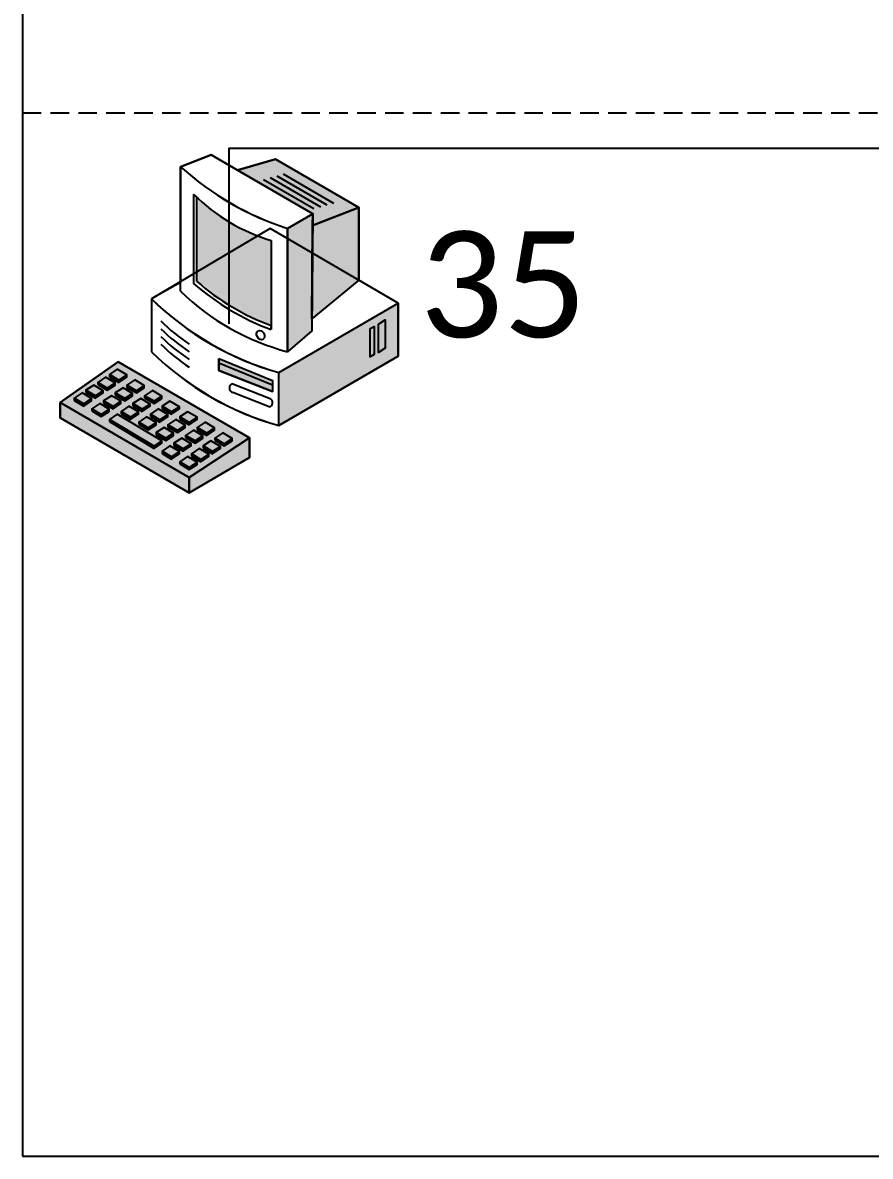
# Model space of a CAD drawing. Extents: x 1 to 296, y 20 to 201.
# Drawn here: x 20 to 36.93, y 140 to 162.64 of the extents above; entities that cross this region are included whole.
import ezdxf

# ---------------------------------------------------------------- set-up
doc = ezdxf.new("R2010")
doc.units = 0
doc.header["$LTSCALE"] = 2.97
doc.header["$MEASUREMENT"] = 0
doc.linetypes.add('HIDDEN2', pattern=[0.1875, 0.125, -0.0625])
doc.layers.get('0').update_dxf_attribs({"linetype": 'CONTINUOUS'})
doc.layers.add('CONNECTOR', color=7, linetype='CONTINUOUS')
doc.styles.get("Standard").update_dxf_attribs({"font": 'txt.shx'})

msp = doc.modelspace()

# ---------------------------------------------------------------- hatches: boundary and pattern name
for color, points in [(7, [(25.792, 158.589), (25.794, 158.82), (24.289, 159.692), (25.053, 159.912), (26.714, 158.945)]), (7, [(25.792, 158.589), (26.714, 158.945), (26.714, 157.493), (25.774, 156.724)]), (7, [(25.294, 156.064), (25.294, 158.527), (25.794, 158.82), (25.774, 156.482)]), (7, [(25.119, 155.648), (27.5, 157.032), (27.5, 155.976), (25.119, 154.591)]), (7, [(20.75, 155.053), (21.908, 155.866), (24.529, 154.349), (23.328, 153.555)]), (253, [(23.917, 155.932), (24.988, 155.493), (24.988, 155.273), (23.917, 155.691)]), (7, [(20.75, 155.053), (23.328, 153.555), (23.328, 153.25), (20.75, 154.745)]), (7, [(23.328, 153.25), (23.328, 153.555), (24.529, 154.349), (24.529, 153.954)])]:
    msp.add_hatch(color=color).paths.add_polyline_path(points)
h = msp.add_hatch(color=7)
edge = h.paths.add_edge_path()
edge.add_line((23.481, 157.469), (23.481, 159.143))
edge.add_line((23.481, 159.143), (23.415, 159.208))
edge.add_ellipse((26.055, 161.919), major_axis=(0.032, -3.796), ratio=0.993528, start_angle=315.0949, end_angle=342.7363)
edge.add_line((24.966, 158.285), (24.966, 156.508))
edge.add_line((24.966, 156.508), (24.966, 156.587))
edge.add_ellipse((26.604, 161.091), major_axis=(-0.122, -4.794), ratio=0.993528, start_angle=320.5053, end_angle=341.3574, ccw=False)
h = msp.add_hatch(color=251)
h.paths.add_polyline_path([(27.107, 156.614), (27.243, 156.7), (27.243, 156.138), (27.107, 156.052)])
h.paths.add_polyline_path([(26.944, 156.526), (27.019, 156.57), (27.019, 156.008), (26.944, 155.964)])
h = msp.add_hatch(color=252)
h.paths.add_polyline_path([(21.733, 155.566), (21.922, 155.453), (21.922, 155.498), (21.733, 155.611)])
h.paths.add_polyline_path([(22.084, 155.354), (22.273, 155.242), (22.273, 155.287), (22.084, 155.399)])
h.paths.add_polyline_path([(22.435, 155.143), (22.624, 155.03), (22.624, 155.075), (22.435, 155.188)])
h.paths.add_polyline_path([(22.786, 154.931), (22.975, 154.819), (22.975, 154.864), (22.786, 154.976)])
h.paths.add_polyline_path([(23.137, 154.72), (23.326, 154.607), (23.326, 154.652), (23.137, 154.765)])
h.paths.add_polyline_path([(23.488, 154.508), (23.677, 154.396), (23.677, 154.441), (23.488, 154.553)])
h.paths.add_polyline_path([(21.922, 155.498), (21.922, 155.453), (22.079, 155.557), (22.079, 155.602)])
h.paths.add_polyline_path([(22.273, 155.287), (22.273, 155.242), (22.43, 155.345), (22.43, 155.39)])
h.paths.add_polyline_path([(22.624, 155.075), (22.624, 155.03), (22.781, 155.134), (22.781, 155.179)])
h.paths.add_polyline_path([(22.975, 154.864), (22.975, 154.819), (23.132, 154.922), (23.132, 154.967)])
h.paths.add_polyline_path([(23.326, 154.652), (23.326, 154.607), (23.483, 154.711), (23.483, 154.756)])
h.paths.add_polyline_path([(23.677, 154.441), (23.677, 154.396), (23.834, 154.499), (23.834, 154.544)])
h.paths.add_polyline_path([(23.839, 154.297), (24.028, 154.184), (24.028, 154.229), (23.839, 154.342)])
h.paths.add_polyline_path([(24.028, 154.229), (24.028, 154.184), (24.185, 154.288), (24.185, 154.333)])
h.paths.add_polyline_path([(21.499, 155.408), (21.688, 155.296), (21.688, 155.341), (21.499, 155.453)])
h.paths.add_polyline_path([(21.85, 155.197), (22.039, 155.084), (22.039, 155.129), (21.85, 155.242)])
h.paths.add_polyline_path([(22.201, 154.985), (22.39, 154.873), (22.39, 154.918), (22.201, 155.03)])
h.paths.add_polyline_path([(22.552, 154.774), (22.741, 154.661), (22.741, 154.706), (22.552, 154.819)])
h.paths.add_polyline_path([(22.903, 154.562), (23.092, 154.45), (23.092, 154.495), (22.903, 154.607)])
h.paths.add_polyline_path([(23.254, 154.351), (23.443, 154.238), (23.443, 154.283), (23.254, 154.396)])
h.paths.add_polyline_path([(21.688, 155.341), (21.688, 155.296), (21.845, 155.399), (21.845, 155.444)])
h.paths.add_polyline_path([(22.039, 155.129), (22.039, 155.084), (22.196, 155.188), (22.196, 155.233)])
h.paths.add_polyline_path([(22.39, 154.918), (22.39, 154.873), (22.547, 154.976), (22.547, 155.021)])
h.paths.add_polyline_path([(22.741, 154.706), (22.741, 154.661), (22.898, 154.765), (22.898, 154.81)])
h.paths.add_polyline_path([(23.092, 154.495), (23.092, 154.45), (23.249, 154.553), (23.249, 154.598)])
h.paths.add_polyline_path([(23.443, 154.283), (23.443, 154.238), (23.6, 154.342), (23.6, 154.387)])
h.paths.add_polyline_path([(23.605, 154.139), (23.794, 154.027), (23.794, 154.072), (23.605, 154.184)])
h.paths.add_polyline_path([(23.794, 154.072), (23.794, 154.027), (23.951, 154.13), (23.951, 154.175)])
h.paths.add_polyline_path([(21.265, 155.251), (21.454, 155.138), (21.454, 155.183), (21.265, 155.296)])
h.paths.add_polyline_path([(21.616, 155.039), (21.805, 154.927), (21.805, 154.972), (21.616, 155.084)])
h.paths.add_polyline_path([(21.967, 154.828), (22.156, 154.715), (22.156, 154.76), (21.967, 154.873)])
h.paths.add_polyline_path([(22.318, 154.616), (22.507, 154.504), (22.507, 154.549), (22.318, 154.661)])
h.paths.add_polyline_path([(22.669, 154.405), (22.858, 154.292), (22.858, 154.337), (22.669, 154.45)])
h.paths.add_polyline_path([(23.02, 154.193), (23.209, 154.081), (23.209, 154.126), (23.02, 154.238)])
h.paths.add_polyline_path([(21.454, 155.183), (21.454, 155.138), (21.611, 155.242), (21.611, 155.287)])
h.paths.add_polyline_path([(21.805, 154.972), (21.805, 154.927), (21.962, 155.03), (21.962, 155.075)])
h.paths.add_polyline_path([(22.156, 154.76), (22.156, 154.715), (22.313, 154.819), (22.313, 154.864)])
h.paths.add_polyline_path([(22.507, 154.549), (22.507, 154.504), (22.664, 154.607), (22.664, 154.652)])
h.paths.add_polyline_path([(22.858, 154.337), (22.858, 154.292), (23.015, 154.396), (23.015, 154.441)])
h.paths.add_polyline_path([(23.209, 154.126), (23.209, 154.081), (23.366, 154.184), (23.366, 154.229)])
h.paths.add_polyline_path([(23.371, 153.982), (23.56, 153.869), (23.56, 153.914), (23.371, 154.027)])
h.paths.add_polyline_path([(23.56, 153.914), (23.56, 153.869), (23.717, 153.973), (23.717, 154.018)])
h.paths.add_polyline_path([(21.031, 155.093), (21.22, 154.981), (21.22, 155.026), (21.031, 155.138)])
h.paths.add_polyline_path([(21.382, 154.882), (21.571, 154.769), (21.571, 154.814), (21.382, 154.927)])
h.paths.add_polyline_path([(21.733, 154.67), (22.624, 154.135), (22.624, 154.18), (21.733, 154.715)])
h.paths.add_polyline_path([(22.786, 154.036), (22.975, 153.923), (22.975, 153.968), (22.786, 154.081)])
h.paths.add_polyline_path([(21.22, 155.026), (21.22, 154.981), (21.377, 155.084), (21.377, 155.129)])
h.paths.add_polyline_path([(21.571, 154.814), (21.571, 154.769), (21.728, 154.873), (21.728, 154.918)])
h.paths.add_polyline_path([(22.624, 154.18), (22.624, 154.135), (22.781, 154.238), (22.781, 154.283)])
h.paths.add_polyline_path([(22.975, 153.968), (22.975, 153.923), (23.132, 154.027), (23.132, 154.072)])
h.paths.add_polyline_path([(23.137, 153.824), (23.326, 153.712), (23.326, 153.757), (23.137, 153.869)])
h.paths.add_polyline_path([(23.326, 153.757), (23.326, 153.712), (23.483, 153.815), (23.483, 153.86)])

# ---------------------------------------------------------------- linework, layer by layer
at = {"color": 7, "linetype": 'HIDDEN2'}
msp.add_line((20, 160.833), (120, 160.833), dxfattribs=at)
at = {"color": 7, "linetype": 'CONTINUOUS'}
for p, q in [((23.765, 160), (23.153, 159.758)), ((23.153, 159.758), (23.765, 160)), ((23.765, 160), (23.153, 159.758)), ((24.289, 159.692), (23.765, 160)), ((23.765, 160), (24.29, 159.692)), ((24.289, 159.692), (23.765, 160)), ((25.053, 159.912), (24.289, 159.692)), ((25.053, 159.912), (24.289, 159.692)), ((26.714, 158.945), (25.053, 159.912)), ((26.714, 158.945), (25.053, 159.912)), ((23.153, 159.758), (23.153, 157.463)), ((23.153, 157.274), (23.153, 159.758)), ((23.153, 159.758), (23.153, 157.45)), ((24.29, 159.692), (25.794, 158.819)), ((25.206, 159.616), (26.211, 159.032)), ((24.813, 159.507), (25.818, 158.923)), ((24.944, 159.543), (25.949, 158.959)), ((25.075, 159.58), (26.08, 158.996)), ((23.415, 159.208), (23.415, 157.428)), ((23.481, 159.143), (23.415, 159.208)), ((23.481, 157.469), (23.481, 159.143)), ((26.714, 157.493), (26.714, 158.945)), ((26.714, 157.493), (26.714, 158.945)), ((25.794, 158.819), (25.294, 158.527)), ((24.944, 158.527), (22.574, 157.12)), ((27.5, 157.032), (24.944, 158.527)), ((25.294, 158.527), (25.294, 156.064)), ((24.966, 158.285), (24.966, 156.508)), ((23.153, 157.463), (22.574, 157.12)), ((23.153, 157.45), (22.574, 157.12)), ((27.5, 157.032), (26.714, 157.493)), ((27.5, 157.032), (26.714, 157.493)), ((22.574, 157.12), (22.574, 156.064)), ((22.574, 157.12), (22.574, 156.064)), ((22.574, 157.12), (22.574, 156.064)), ((25.119, 155.648), (27.5, 157.032)), ((27.5, 155.976), (27.5, 157.032)), ((27.5, 155.976), (27.5, 157.032)), ((24.966, 156.508), (24.966, 156.587)), ((25.119, 154.591), (27.5, 155.976)), ((25.119, 154.591), (27.5, 155.976)), ((23.917, 155.844), (24.988, 155.405)), ((25.119, 154.591), (25.119, 155.648)), ((24.201, 155.427), (24.944, 155.13)), ((24.922, 154.965), (24.201, 155.251))]:
    msp.add_line(p, q, dxfattribs=at)
for points in [[(20, 140), (120, 140), (120, 190), (20, 190)], [(25.792, 158.589), (25.794, 158.82), (24.289, 159.692), (25.053, 159.912), (26.714, 158.945)], [(25.792, 158.589), (26.714, 158.945), (26.714, 157.493), (25.774, 156.724)], [(25.294, 156.064), (25.294, 158.527), (25.794, 158.82), (25.774, 156.482)], [(25.119, 155.648), (27.5, 157.032), (27.5, 155.976), (25.119, 154.591)], [(20.75, 155.053), (20.75, 154.745), (23.328, 153.25), (24.529, 153.954), (24.529, 154.349), (21.908, 155.866)], [(20.75, 155.053), (21.908, 155.866), (24.529, 154.349), (23.328, 153.555)], [(20.75, 155.053), (21.908, 155.866), (24.529, 154.349), (24.529, 153.954), (23.328, 153.25), (20.75, 154.745)], [(23.917, 155.932), (24.988, 155.493), (24.988, 155.273), (23.917, 155.691)], [(21.733, 155.566), (21.922, 155.453), (21.922, 155.498), (21.733, 155.611)], [(21.922, 155.498), (21.922, 155.453), (22.079, 155.557), (22.079, 155.602)], [(21.265, 155.251), (21.454, 155.138), (21.454, 155.183), (21.265, 155.296)], [(21.454, 155.183), (21.454, 155.138), (21.611, 155.242), (21.611, 155.287)], [(21.499, 155.408), (21.688, 155.296), (21.688, 155.341), (21.499, 155.453)], [(21.688, 155.341), (21.688, 155.296), (21.845, 155.399), (21.845, 155.444)], [(22.084, 155.354), (22.273, 155.242), (22.273, 155.287), (22.084, 155.399)], [(22.273, 155.287), (22.273, 155.242), (22.43, 155.345), (22.43, 155.39)], [(21.031, 155.093), (21.22, 154.981), (21.22, 155.026), (21.031, 155.138)], [(21.22, 155.026), (21.22, 154.981), (21.377, 155.084), (21.377, 155.129)], [(21.616, 155.039), (21.805, 154.927), (21.805, 154.972), (21.616, 155.084)], [(21.805, 154.972), (21.805, 154.927), (21.962, 155.03), (21.962, 155.075)], [(21.85, 155.197), (22.039, 155.084), (22.039, 155.129), (21.85, 155.242)], [(22.039, 155.129), (22.039, 155.084), (22.196, 155.188), (22.196, 155.233)], [(22.435, 155.143), (22.624, 155.03), (22.624, 155.075), (22.435, 155.188)], [(22.624, 155.075), (22.624, 155.03), (22.781, 155.134), (22.781, 155.179)], [(20.75, 155.053), (23.328, 153.555), (23.328, 153.25), (20.75, 154.745)], [(21.382, 154.882), (21.571, 154.769), (21.571, 154.814), (21.382, 154.927)], [(21.571, 154.814), (21.571, 154.769), (21.728, 154.873), (21.728, 154.918)], [(21.967, 154.828), (22.156, 154.715), (22.156, 154.76), (21.967, 154.873)], [(22.156, 154.76), (22.156, 154.715), (22.313, 154.819), (22.313, 154.864)], [(22.201, 154.985), (22.39, 154.873), (22.39, 154.918), (22.201, 155.03)], [(22.39, 154.918), (22.39, 154.873), (22.547, 154.976), (22.547, 155.021)], [(22.786, 154.931), (22.975, 154.819), (22.975, 154.864), (22.786, 154.976)], [(22.975, 154.864), (22.975, 154.819), (23.132, 154.922), (23.132, 154.967)], [(21.733, 154.67), (22.624, 154.135), (22.624, 154.18), (21.733, 154.715)], [(22.318, 154.616), (22.507, 154.504), (22.507, 154.549), (22.318, 154.661)], [(22.507, 154.549), (22.507, 154.504), (22.664, 154.607), (22.664, 154.652)], [(22.552, 154.774), (22.741, 154.661), (22.741, 154.706), (22.552, 154.819)], [(22.741, 154.706), (22.741, 154.661), (22.898, 154.765), (22.898, 154.81)], [(22.903, 154.562), (23.092, 154.45), (23.092, 154.495), (22.903, 154.607)], [(23.137, 154.72), (23.326, 154.607), (23.326, 154.652), (23.137, 154.765)], [(23.326, 154.652), (23.326, 154.607), (23.483, 154.711), (23.483, 154.756)], [(22.669, 154.405), (22.858, 154.292), (22.858, 154.337), (22.669, 154.45)], [(22.858, 154.337), (22.858, 154.292), (23.015, 154.396), (23.015, 154.441)], [(23.092, 154.495), (23.092, 154.45), (23.249, 154.553), (23.249, 154.598)], [(23.254, 154.351), (23.443, 154.238), (23.443, 154.283), (23.254, 154.396)], [(23.443, 154.283), (23.443, 154.238), (23.6, 154.342), (23.6, 154.387)], [(23.488, 154.508), (23.677, 154.396), (23.677, 154.441), (23.488, 154.553)], [(23.677, 154.441), (23.677, 154.396), (23.834, 154.499), (23.834, 154.544)], [(22.624, 154.18), (22.624, 154.135), (22.781, 154.238), (22.781, 154.283)], [(23.02, 154.193), (23.209, 154.081), (23.209, 154.126), (23.02, 154.238)], [(23.209, 154.126), (23.209, 154.081), (23.366, 154.184), (23.366, 154.229)], [(23.328, 153.25), (23.328, 153.555), (24.529, 154.349), (24.529, 153.954)], [(23.605, 154.139), (23.794, 154.027), (23.794, 154.072), (23.605, 154.184)], [(23.794, 154.072), (23.794, 154.027), (23.951, 154.13), (23.951, 154.175)], [(23.839, 154.297), (24.028, 154.184), (24.028, 154.229), (23.839, 154.342)], [(24.028, 154.229), (24.028, 154.184), (24.185, 154.288), (24.185, 154.333)], [(22.786, 154.036), (22.975, 153.923), (22.975, 153.968), (22.786, 154.081)], [(22.975, 153.968), (22.975, 153.923), (23.132, 154.027), (23.132, 154.072)], [(23.371, 153.982), (23.56, 153.869), (23.56, 153.914), (23.371, 154.027)], [(23.56, 153.914), (23.56, 153.869), (23.717, 153.973), (23.717, 154.018)], [(23.137, 153.824), (23.326, 153.712), (23.326, 153.757), (23.137, 153.869)], [(23.326, 153.757), (23.326, 153.712), (23.483, 153.815), (23.483, 153.86)]]:
    msp.add_lwpolyline(points, close=True, dxfattribs=at)
at = {"color": 251, "linetype": 'CONTINUOUS'}
for points in [[(27.107, 156.614), (27.243, 156.7), (27.243, 156.138), (27.107, 156.052)], [(26.944, 156.526), (27.019, 156.57), (27.019, 156.008), (26.944, 155.964)]]:
    msp.add_lwpolyline(points, close=True, dxfattribs=at)
at = {"color": 7, "linetype": 'CONTINUOUS'}
for points in [[(23.917, 155.932), (24.988, 155.493), (24.988, 155.273)], [(23.917, 155.932), (23.917, 155.691), (24.988, 155.273)]]:
    msp.add_lwpolyline(points, dxfattribs=at)
at = {"color": 10, "linetype": 'CONTINUOUS'}
for points in [[(21.499, 155.453), (21.688, 155.341), (21.845, 155.444), (21.656, 155.557)], [(21.733, 155.611), (21.922, 155.498), (22.079, 155.602), (21.89, 155.714)], [(21.265, 155.296), (21.454, 155.183), (21.611, 155.287), (21.422, 155.399)], [(21.85, 155.242), (22.039, 155.129), (22.196, 155.233), (22.007, 155.345)], [(22.084, 155.399), (22.273, 155.287), (22.43, 155.39), (22.241, 155.503)], [(22.435, 155.188), (22.624, 155.075), (22.781, 155.179), (22.592, 155.291)], [(21.031, 155.138), (21.22, 155.026), (21.377, 155.129), (21.188, 155.242)], [(21.616, 155.084), (21.805, 154.972), (21.962, 155.075), (21.773, 155.188)], [(22.201, 155.03), (22.39, 154.918), (22.547, 155.021), (22.358, 155.134)], [(22.786, 154.976), (22.975, 154.864), (23.132, 154.967), (22.943, 155.08)], [(21.382, 154.927), (21.571, 154.814), (21.728, 154.918), (21.539, 155.03)], [(21.967, 154.873), (22.156, 154.76), (22.313, 154.864), (22.124, 154.976)], [(22.552, 154.819), (22.741, 154.706), (22.898, 154.81), (22.709, 154.922)], [(23.137, 154.765), (23.326, 154.652), (23.483, 154.756), (23.294, 154.868)], [(21.733, 154.715), (22.624, 154.18), (22.781, 154.283), (21.89, 154.819)], [(22.318, 154.661), (22.507, 154.549), (22.664, 154.652), (22.475, 154.765)], [(22.903, 154.607), (23.092, 154.495), (23.249, 154.598), (23.06, 154.711)], [(23.488, 154.553), (23.677, 154.441), (23.834, 154.544), (23.645, 154.657)], [(22.669, 154.45), (22.858, 154.337), (23.015, 154.441), (22.826, 154.553)], [(23.254, 154.396), (23.443, 154.283), (23.6, 154.387), (23.411, 154.499)], [(23.839, 154.342), (24.028, 154.229), (24.185, 154.333), (23.996, 154.445)], [(22.786, 154.081), (22.975, 153.968), (23.132, 154.072), (22.943, 154.184)], [(23.02, 154.238), (23.209, 154.126), (23.366, 154.229), (23.177, 154.342)], [(23.605, 154.184), (23.794, 154.072), (23.951, 154.175), (23.762, 154.288)], [(23.137, 153.869), (23.326, 153.757), (23.483, 153.86), (23.294, 153.973)], [(23.371, 154.027), (23.56, 153.914), (23.717, 154.018), (23.528, 154.13)]]:
    msp.add_lwpolyline(points, close=True, dxfattribs=at)
at = {"color": 7, "linetype": 'CONTINUOUS'}
for centre, major_axis, start_param, end_param in [((27.134, 164.269), (0, -6.034), 5.556901, 5.971177), ((27.085, 164.183), (0, -5.937), 5.553467, 5.974611), ((26.055, 161.919), (0.032, -3.796), -0.783742, -0.301308), ((26.687, 161.233), (0.009, -5.033), -0.71516, -0.353206), ((26.604, 161.091), (-0.122, -4.794), -0.689313, -0.325375), ((26.748, 161.467), (0, -6.045), 5.514882, 6.008547), ((26.699, 161.381), (0, -5.949), 5.510798, 6.012631), ((26.528, 160.802), (0, -4.898), 5.516794, 6.026737), ((25.213, 159.152), (0, -3.494), -0.78478, -0.574048), ((25.213, 158.998), (0, -3.494), -0.78478, -0.574048), ((25.213, 158.844), (0, -3.494), -0.78478, -0.574048), ((25.213, 158.69), (0, -3.494), -0.78478, -0.574048), ((26.682, 160.29), (0, -5.912), 5.508675, 6.013865), ((26.682, 160.29), (0, -5.912), 5.508675, 6.013865), ((26.734, 160.381), (0, -6.014), -0.770143, -0.273687), ((24.218, 155.339), (0, -0.0895), 3.330331, 6.094447), ((24.909, 155.051), (0, -0.0867), 0.152119, 2.724371)]:
    msp.add_ellipse(centre, major_axis=major_axis, ratio=0.993528, start_param=start_param, end_param=end_param, dxfattribs=at)
msp.add_ellipse((24.752, 156.397), major_axis=(0.049, -0.0849), ratio=0.747569, dxfattribs=at)
at = {"layer": 'CONNECTOR', "linetype": 'CONTINUOUS'}
msp.add_lwpolyline([(24.125, 156.625), (24.125, 160.133), (54.702, 160.133), (54.702, 163.783), (56.75, 163.783), (56.75, 165)], dxfattribs=at)

# ---------------------------------------------------------------- texts
at = {"layer": 'CONNECTOR', "insert": (29.6, 157.4), "char_height": 2.11666, "width": 14.11111, "attachment_point": 5}
msp.add_mtext('\\C7;\\fCalibri|b0|i0|;\\H2.1166585922241;35', dxfattribs=at)

doc.saveas('drawing.dxf')
